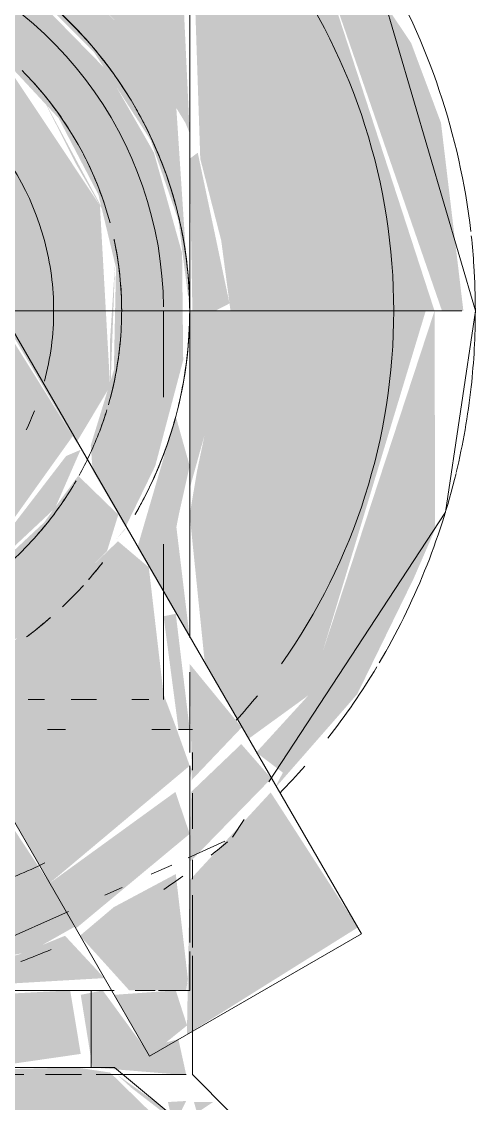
# Model space of a CAD drawing. Header units: metres. Extents: x 147 to 427, y -16 to 162.
# Drawn here: x 390.14436 to 390.16103, y 0.47084 to 0.51064 of the extents above; entities that cross this region are included whole.
import ezdxf

# ---------------------------------------------------------------- set-up
doc = ezdxf.new("R2010")
doc.units = ezdxf.units.M
for name, color, linetype, lineweight in [('P-PIPE', 7, 'Continuous', 5), ('P-PIPE-CNTR', 7, 'Continuous', 5), ('P-SANR-FIXT', 7, 'Continuous', 5)]:
    doc.layers.add(name, color=color, linetype=linetype, lineweight=lineweight)

# ---------------------------------------------------------------- blocks, each defined once
blk = doc.blocks.new('UT_Ducha higiênica - UT_Ducha higiênica-V228-HH')
at = {"layer": 'P-SANR-FIXT', "true_color": 0xf4f4f4, "transparency": 33554598}
h = blk.add_hatch(color=7, dxfattribs=at)
h.paths.add_polyline_path([(-163.0351398424225, 0.4749999999999884), (-163.0350666563863, 0.4754185680363424), (-163.0351322913663, 0.4754185680363424)])
h.paths.add_polyline_path([(-163.0357583359758, 0.5207827379223114), (-163.0350666563863, 0.5231110522543291), (-163.0355777689919, 0.5249999999999857), (-163.0438323319608, 0.5244302167617318), (-163.0392006132053, 0.522629360518699), (-163.035849950485, 0.5208593373728139)])
h = blk.add_hatch(color=7, dxfattribs=at)
h.paths.add_polyline_path([(-163.0665666563862, 0.4999999999999957), (-163.0665666563862, 0.5019999999999996), (-163.0736056308509, 0.5014188907002822), (-163.0740666563862, 0.4999999999999957), (-163.0722429030197, 0.4999999999999957)])
h.paths.add_polyline_path([(-163.0350666563863, 0.5065345061047986), (-163.035588685766, 0.5176948307352345), (-163.0370958467977, 0.5184661012230402), (-163.0401237169667, 0.512990381056767), (-163.0370646424899, 0.509927779207859), (-163.0352254804947, 0.5069179414214795)])
h.paths.add_polyline_path([(-163.0650666563863, 0.5065345061048029), (-163.0630570374431, 0.5099429394195716), (-163.0599590921827, 0.5130291338498221), (-163.0566011624911, 0.515000000000001), (-163.0527606540969, 0.5161453284728974), (-163.0481655327526, 0.5172928427253177), (-163.0449713344984, 0.5228253563910695), (-163.0580892962179, 0.5223849030854569), (-163.0650666563863, 0.5173155541899439), (-163.0650666563863, 0.5067534605253143)])
h = blk.add_hatch(color=7, dxfattribs=at)
h.paths.add_polyline_path([(-163.0279340949405, 0.5116856085778079), (-163.0287201785121, 0.5137843915369695), (-163.0306527471862, 0.5162405854187947), (-163.0304368695438, 0.5153262717839715), (-163.0280866846644, 0.511907573349564)])
h.paths.add_polyline_path([(-163.0250059962145, 0.4999999999999957), (-163.0258299477718, 0.5069179414214795), (-163.0269299055057, 0.509859890883845), (-163.0301365454427, 0.5146350040069338), (-163.0344321317622, 0.5196738904808402), (-163.0350666563863, 0.5197057896177778), (-163.0350331627375, 0.5172912196296773), (-163.0304004735098, 0.5133381176141684), (-163.0257926642186, 0.4999999999999957)])
h.paths.add_polyline_path([(-163.0749168169938, 0.5019999999999996), (-163.0748131839364, 0.5019999999999996), (-163.0747260035522, 0.5025872633877307)])
h.paths.add_polyline_path([(-163.0742385886665, 0.5019999999999996), (-163.0734168169938, 0.5019999999999996), (-163.0694805655914, 0.5141086614376588), (-163.0650666563863, 0.5176948307375908), (-163.0651666563863, 0.5201939173691751), (-163.0708888760339, 0.5146653923668437), (-163.0732932074349, 0.5098598908829397), (-163.0740893846072, 0.5080332819119435), (-163.0743482715246, 0.5019999999999996)])
h = blk.add_hatch(color=7, dxfattribs=at)
h.paths.add_polyline_path([(-163.0260666563863, 0.4999999999999957), (-163.0306527471862, 0.5141086614413362), (-163.0350666563863, 0.5173155541899439), (-163.0346779004052, 0.505595966142876), (-163.0339072760732, 0.5025872633877307), (-163.0335666563863, 0.4999999999999957), (-163.0263904097528, 0.4999999999999957)])
h.paths.add_polyline_path([(-163.0734168169938, 0.5019999999999996), (-163.0663033513911, 0.5019999999999996), (-163.0651666563863, 0.5062930847483673), (-163.0650666563863, 0.5074999999999983), (-163.0651666563863, 0.5172428999370865), (-163.0694830642512, 0.5141068460550108), (-163.0732260035522, 0.5025872633877307)])
h = blk.add_hatch(color=7, dxfattribs=at)
h.paths.add_polyline_path([(-163.0648728278811, 0.5019999999999996), (-163.0639389201999, 0.5057061630439345), (-163.0606732581041, 0.5106066017177951), (-163.0562006650197, 0.5135615986010981), (-163.051878389702, 0.5147614807840148), (-163.04926022776, 0.5153967753536437), (-163.0488027465837, 0.5163336031177591), (-163.051878389702, 0.5162614807840102), (-163.0545343627952, 0.515856096464713), (-163.0600095958059, 0.512990381056767), (-163.0630686702826, 0.509927779207859), (-163.0650666563863, 0.5065345061048029), (-163.0649033513911, 0.5019999999999996)])
h.paths.add_polyline_path([(-163.0651666563863, 0.4999999999999654), (-163.0650666563863, 0.5002147759970795), (-163.0654299613815, 0.5019999999999996), (-163.0663768787027, 0.5014415046206748), (-163.06600443252, 0.4999999999999957)])
h.paths.add_polyline_path([(-163.0350666563863, 0.4999999999999957), (-163.0355777689919, 0.507768441089331), (-163.0370762753295, 0.5099429394196192), (-163.0401742205898, 0.5130291338498307), (-163.040356719896, 0.5128181033396979), (-163.0405579181357, 0.5114916613508153), (-163.0385726748428, 0.5095018702369825), (-163.0365050577851, 0.5062849662131793), (-163.0354811764093, 0.503331157701283), (-163.0350930257906, 0.5002720900557494)])
h = blk.add_hatch(color=7, dxfattribs=at)
h.paths.add_polyline_path([(-163.0500666563862, 0.4849999999999948), (-163.0444303596912, 0.4862376477580838), (-163.0461843707097, 0.4881939430680709), (-163.0482549230706, 0.4877385192159673), (-163.0522858952018, 0.4877921683328029), (-163.0550164038546, 0.4886361002195574), (-163.0575666563863, 0.4901338411877104), (-163.0599328151986, 0.4924999999999974), (-163.0610085380336, 0.4929999999999973), (-163.0629761011125, 0.4924999999999974), (-163.0608919739336, 0.4897098323594553), (-163.0585374694231, 0.4877545499866453), (-163.0561876152437, 0.4864384013989064), (-163.051878389702, 0.4852462340740263), (-163.0501523230951, 0.4850116430285483)])
h.paths.add_polyline_path([(-163.0374263254676, 0.4920438057782814), (-163.0363332437336, 0.4942938369561003), (-163.0353051756022, 0.4981882666842901), (-163.0353458056828, 0.5021203494174632), (-163.0363799056049, 0.5058188147663115), (-163.038103599377, 0.50883883476483), (-163.0409662580764, 0.5117623522420813), (-163.0422162580764, 0.5095972887326086), (-163.0398838188902, 0.507087296304257), (-163.0384214089924, 0.5042705142441813), (-163.0377751527661, 0.5015836872348897), (-163.0378537308064, 0.4978194532921444), (-163.0387027566058, 0.495050252531702), (-163.0386354331858, 0.494129327620626), (-163.0376227241833, 0.4923825628676637)])
h.paths.add_polyline_path([(-163.0623033513911, 0.5019999999999996), (-163.0617119037802, 0.5042705142441813), (-163.0599328151986, 0.5074999999999983), (-163.0575666563863, 0.509866158812333), (-163.0543254328565, 0.511650109339058), (-163.0513991596515, 0.5123245726170935), (-163.0506578933892, 0.5129759474718593), (-163.0500666563863, 0.515000000000001), (-163.0543254328565, 0.5143329398014831), (-163.0589054911511, 0.5119630570092683), (-163.0620297133955, 0.50883883476483), (-163.0638000690389, 0.5057061630439345), (-163.0647875070897, 0.5019999999999996), (-163.0625666563863, 0.5019999999999996)])
h = blk.add_hatch(color=7, dxfattribs=at)
h.paths.add_polyline_path([(-163.0444303596912, 0.4862376477580838), (-163.0410583600638, 0.4881669754173231), (-163.038103599377, 0.4911611652351657), (-163.037690809849, 0.4924999999999974), (-163.0391652022136, 0.4939338100733461), (-163.0404165258777, 0.4922184664331769), (-163.0429954842542, 0.4898047899914139), (-163.0451591790979, 0.4874999999999942), (-163.0445166563861, 0.4863871180180461)])
h.paths.add_polyline_path([(-163.0621910120392, 0.4929999999999973), (-163.0607231927865, 0.4935300401266964), (-163.0616772257626, 0.4956457656155595), (-163.0624253479224, 0.4989266556538753), (-163.0631879478807, 0.5019999999999996), (-163.0648762606695, 0.5014461990487026), (-163.0647736534139, 0.497774421467172), (-163.0637109888841, 0.4940787784381638), (-163.0630570374431, 0.4929999999999973), (-163.0624891627832, 0.4929999999999973)])
h.paths.add_polyline_path([(-163.0422162580764, 0.5095972887326086), (-163.041372500254, 0.5120740728286105), (-163.0445264227506, 0.5138021428639631), (-163.0481655327526, 0.5147416168188307), (-163.049829091543, 0.5144114743788386), (-163.0506328230474, 0.51242546274501), (-163.0481655327526, 0.5122497123253987), (-163.0447609593986, 0.5112164606619954), (-163.0422410532499, 0.5096163147384036)])
at = {"layer": 'P-SANR-FIXT', "true_color": 0x7f7f7f, "transparency": 33554598}
h = blk.add_hatch(color=8, dxfattribs=at)
h.paths.add_polyline_path([(-163.0500666563862, 0.4874999999999985), (-163.0459725366721, 0.4889087766431101), (-163.0474446983158, 0.4925842512029256), (-163.0470095653828, 0.4931804128162534), (-163.0583704745359, 0.4929945072572295), (-163.053060849371, 0.487894192984691), (-163.0506328230474, 0.4875745372549901)])
h.paths.add_polyline_path([(-163.0540066443813, 0.4931850850210843), (-163.0578114593854, 0.498664685702958), (-163.056627881023, 0.4956457656155595), (-163.0541471238149, 0.4932733953902783)])
h.paths.add_polyline_path([(-163.0461188961836, 0.4931985468794979), (-163.0442302467636, 0.4947690293694978), (-163.0429067924252, 0.4967647619362152), (-163.0422534144739, 0.4998937575964272), (-163.0460958181444, 0.4932385192159834)])
h.paths.add_polyline_path([(-163.0521796779393, 0.4940030751975834), (-163.0463710722665, 0.4944070898541897), (-163.0433051756023, 0.5002826213526529), (-163.0466345641811, 0.5059969248024123), (-163.0538391906285, 0.5054596286239528), (-163.0568281371703, 0.4997173786476548), (-163.0533018944501, 0.4940030751975834)])
h.paths.add_polyline_path([(-163.0392290974385, 0.4951533056728226), (-163.0379925835576, 0.4972250040119129), (-163.0383661566711, 0.5038822856765331), (-163.0418326944983, 0.5090893813139499), (-163.0426541516788, 0.50883883476483), (-163.0448907730253, 0.5059241420951781), (-163.0454658448449, 0.5056703350218528), (-163.0392922939387, 0.4952623097586433)])
h.paths.add_polyline_path([(-163.0579412373788, 0.4999999999999957), (-163.0513991596515, 0.5123245726170935), (-163.0544429138337, 0.5114153049803335), (-163.0566609289151, 0.5101347333760499), (-163.0565371325138, 0.50883883476483), (-163.0583704745359, 0.5070054927427315), (-163.0579941613204, 0.5064170115166742), (-163.0622260366994, 0.5025872633877307), (-163.0621407292148, 0.5019999999999996), (-163.0578031313061, 0.5014683261297063), (-163.05791777927, 0.5004412273821695)])
h.paths.add_polyline_path([(-163.0466043302372, 0.5068195871837423), (-163.0474965652595, 0.5073994190409605), (-163.0500666563862, 0.5078543565477095), (-163.0535666563863, 0.5070359871875737), (-163.0533018944501, 0.5068195871837423), (-163.0466345641811, 0.5068195871837423)])
h = blk.add_hatch(color=8, dxfattribs=at)
h.paths.add_polyline_path([(-163.0458166563861, 0.4886387840678804), (-163.0435468512082, 0.4895262994064797), (-163.0393666988654, 0.4953906466284401), (-163.0421967775555, 0.4999248013085633), (-163.0429067924252, 0.4967647619362152), (-163.0442302467636, 0.4947690293694978), (-163.0465666563863, 0.4929695615268375), (-163.0477307136068, 0.4919540284226173), (-163.0458429818675, 0.4886843811391768)])
h.paths.add_polyline_path([(-163.0599671428975, 0.4929999999999973), (-163.0580280199474, 0.4935300401266964), (-163.0582118149665, 0.4937499999999408), (-163.0599081353265, 0.494318019484659), (-163.0606554047107, 0.4934416969863306), (-163.0602620743806, 0.4929999999999973)])
h.paths.add_polyline_path([(-163.061278699023, 0.4946836369557288), (-163.0606259672787, 0.4952499999999968), (-163.0615638271246, 0.4953719970856647), (-163.0613204104512, 0.4947843372514499)])
h.paths.add_polyline_path([(-163.0445264227506, 0.505595966142876), (-163.0427211219294, 0.5094573800050767), (-163.0510311252157, 0.5123294909852619), (-163.0535666563863, 0.5070359871875737), (-163.0513991596515, 0.5077610218951477), (-163.0476286715538, 0.5074472535264936), (-163.0447609593986, 0.5058188147663115)])
h = blk.add_hatch(color=8, dxfattribs=at)
h.paths.add_polyline_path([(-163.0438166563863, 0.4891746824526929), (-163.0400139933095, 0.4927430570895183), (-163.0390757087251, 0.4948887341152789), (-163.0396068349196, 0.4946610286031531), (-163.0438129376141, 0.489179528850926)])
h.paths.add_polyline_path([(-163.0423788802526, 0.509315618860945), (-163.0425666563863, 0.509866158812333), (-163.0458261359244, 0.5116576712252806), (-163.0489105354074, 0.5123477937856185), (-163.0481655327526, 0.5117125288071792), (-163.0424056749247, 0.5093267175775085)])
h = blk.add_hatch(color=8, dxfattribs=at)
h.paths.add_polyline_path([(-163.05330189445, 0.4879259271713289), (-163.0564981470084, 0.4903784980197549), (-163.0565371325138, 0.4911611652351657), (-163.0583759672787, 0.4929999999999973), (-163.0598778979298, 0.4924284304218431), (-163.0575666563863, 0.4901338411877104), (-163.0548408948197, 0.4885634019969756), (-163.0535666563863, 0.4880355951561732)])
h.paths.add_polyline_path([(-163.0379925835576, 0.5032352380637806), (-163.0404851733398, 0.5078709966811211), (-163.0392413388389, 0.5053981456571993), (-163.0380972390039, 0.5034165066139403)])
h.paths.add_polyline_path([(-163.0379925835576, 0.4967647619362195), (-163.0378051756022, 0.5018117333157274), (-163.0379925835576, 0.4989426508222038), (-163.0379925835576, 0.4972250040119173)])
h.paths.add_polyline_path([(-163.0621407292148, 0.5032352380638888), (-163.0589054911511, 0.5057177235426272), (-163.0579941613204, 0.5064170115166612), (-163.0583704745359, 0.5070054927427315), (-163.056319070759, 0.5090568965196176), (-163.0566609289151, 0.5101347333760499), (-163.0593573199576, 0.5082499999999895), (-163.0617119037802, 0.5042705142441813), (-163.0620310612301, 0.5035000000000079)])
at = {"layer": 'P-SANR-FIXT', "true_color": 0xf4f4f4, "transparency": 33554598}
h = blk.add_hatch(color=7, dxfattribs=at)
h.paths.add_polyline_path([(-163.0341288802525, 0.4999999999999957), (-163.0336024777217, 0.5002720900557494), (-163.0347702073274, 0.5058188147663115), (-163.0350666563863, 0.505595966142876), (-163.0349666563863, 0.4999999999999957)])
h.paths.add_polyline_path([(-163.0648728278811, 0.5019999999999996), (-163.0647875070897, 0.5021203494175975), (-163.0648159136888, 0.5025872633877307)])
h.paths.add_polyline_path([(-163.0651666563863, 0.5019999999999996), (-163.0650666563863, 0.5019999999999996), (-163.0654212106048, 0.5056785365017608), (-163.0662260366994, 0.5025872633877307), (-163.0663033513911, 0.5019999999999996), (-163.0654299613815, 0.5019999999999996)])
h = blk.add_hatch(color=7, dxfattribs=at)
h.paths.add_polyline_path([(-163.0350545046659, 0.4797304186957052), (-163.0320651358413, 0.4827965915734702), (-163.0331702914862, 0.4840622355585717), (-163.0350080556195, 0.4823051692629984), (-163.0350488205024, 0.4800455016583232)])
h.paths.add_polyline_path([(-163.0717922185126, 0.4929999999999973), (-163.0743482715246, 0.4999999999999957), (-163.0751091574784, 0.4995520433462421), (-163.0742794127956, 0.4929999999999973), (-163.0721992178328, 0.4929999999999973)])
h = blk.add_hatch(color=7, dxfattribs=at)
h.paths.add_polyline_path([(-163.0721992178328, 0.4883143914236217), (-163.0718856270346, 0.4870096189432288), (-163.0694752387244, 0.4837539298559339), (-163.0699164843335, 0.4849938111970887), (-163.0720466281079, 0.4880924266504187)])
h.paths.add_polyline_path([(-163.0650801877237, 0.4798068932403041), (-163.0657011810076, 0.4831454549325409), (-163.0694830642512, 0.4858931539449849), (-163.0722429030197, 0.4929999999999973), (-163.0742794127956, 0.4929999999999973), (-163.0732034072671, 0.4901401091164366), (-163.0698392540782, 0.4851540632779244), (-163.0651666563863, 0.4798791902170962)])
h.paths.add_polyline_path([(-163.0318867274034, 0.4824888649014267), (-163.0289120619111, 0.4858931539449849), (-163.0268401053378, 0.4901401091167398), (-163.0260439281654, 0.4919667180878876), (-163.0260666563863, 0.4999999999999957), (-163.0307030357179, 0.4858548018016878), (-163.032620164843, 0.4837539298559339), (-163.0316429454703, 0.4830131774866157), (-163.0318999703135, 0.4825117068517759)])
h = blk.add_hatch(color=7, dxfattribs=at)
h.paths.add_polyline_path([(-163.0350003442381, 0.4827326244058614), (-163.0331534296017, 0.4846737282206806), (-163.0350666563863, 0.4870096189432288), (-163.0349929735596, 0.4831411937940477)])
h.paths.add_polyline_path([(-163.0646521363633, 0.4846000000000035), (-163.0641065509525, 0.4858931539449849), (-163.0646667357205, 0.4924999999999974), (-163.0650666563863, 0.4924999999999974), (-163.0646562167202, 0.4846000000000035)])
h.paths.add_polyline_path([(-163.0350666563863, 0.4879737454057292), (-163.0355777689919, 0.4922315589106475), (-163.0360266563863, 0.4896295953672998), (-163.0352340280918, 0.4882624354392446)])
h.paths.add_polyline_path([(-163.0717922185126, 0.4929999999999973), (-163.0650933923108, 0.4935300401266964), (-163.0662736534138, 0.497774421467172), (-163.0665666563862, 0.4999999999999957), (-163.0739069375373, 0.4995084359281524), (-163.0718082808336, 0.4930494347406399)])
h = blk.add_hatch(color=7, dxfattribs=at)
h.paths.add_polyline_path([(-163.0651329685345, 0.4827326244058484), (-163.0651666563863, 0.4929999999999973), (-163.0716297586645, 0.4924999999999974), (-163.0694805655882, 0.485891338560011), (-163.0651666563863, 0.4827571000628486)])
h.paths.add_polyline_path([(-163.0329089794304, 0.4842520898802168), (-163.0306502485213, 0.4858931539449849), (-163.0263904097528, 0.4999999999999957), (-163.0335666563863, 0.4999999999999957), (-163.034791687454, 0.494129327620626), (-163.0350666563863, 0.4924999999999974), (-163.0345076918511, 0.4870096189432288), (-163.0331534296017, 0.4846737282206806)])
h = blk.add_hatch(color=7, dxfattribs=at)
h.paths.add_polyline_path([(-163.0563166563862, 0.4771746436089262), (-163.0420440165546, 0.4776150969145432), (-163.0402180605407, 0.4789417316129335), (-163.0448907730253, 0.4860362436819752), (-163.0479905243656, 0.4852733279658398), (-163.051878389702, 0.4852385192159765), (-163.0549691392004, 0.4859214881871873), (-163.0589054911511, 0.4880077625104176), (-163.0614226572674, 0.4903354624166567), (-163.0642450889032, 0.4929999999999973), (-163.0646521363633, 0.4924647540338374), (-163.0641044670092, 0.4897109239038588), (-163.0646562167202, 0.4846000000000035), (-163.0650666563863, 0.4846000000000035), (-163.0645415839259, 0.482302958337316), (-163.0568455029037, 0.4771746436089262), (-163.0563878264002, 0.4771746436089262)])
h.paths.add_polyline_path([(-163.0350666563863, 0.4826844458100649), (-163.0349929735596, 0.4831411937940477), (-163.0350666563863, 0.483264515017282)])
h.paths.add_polyline_path([(-163.0425605129249, 0.4870143329869355), (-163.041044392745, 0.4881448272080701), (-163.0425564948758, 0.4870174161445135)])
h.paths.add_polyline_path([(-163.0374137293852, 0.4920220795047184), (-163.0377724091121, 0.4915927807916347), (-163.0374614017497, 0.491933260690961)])
h.paths.add_polyline_path([(-163.0360266686833, 0.4896296165777171), (-163.035466577052, 0.4924999999999974), (-163.0350666563863, 0.4942938369561003), (-163.0355777689919, 0.4961177143234626), (-163.0369896727892, 0.4912906481525331), (-163.0360464143781, 0.4896636748151783)])
h.paths.add_polyline_path([(-163.0650666563863, 0.4934654938951799), (-163.0651666563863, 0.4999999999999654), (-163.0665337432619, 0.4997500000000001), (-163.0651666563863, 0.4937069152516154), (-163.0650933923108, 0.4935300401266964)])
for points in [[(-163.0350666563863, 0.4934654938951842), (-163.0338537308065, 0.4978194532921444), (-163.0335666563863, 0.4999999999999957), (-163.0350666563863, 0.4999999999999957), (-163.0350666563863, 0.494129327620626)], [(-163.0353458056828, 0.4846000000000035), (-163.0350666563863, 0.4846000000000035), (-163.0355777689919, 0.4888553347687252), (-163.0360266563863, 0.4887656949150743), (-163.0354770960524, 0.4846000000000035), (-163.035407268837, 0.4846000000000035)], [(-163.0392554531287, 0.4772744466677168), (-163.0350666563863, 0.4807583087691575), (-163.0355917288466, 0.4823029583373289), (-163.0402180605407, 0.4789417316129335), (-163.039294715353, 0.4773424508350284)], [(-163.035169017242, 0.4733827895496499), (-163.0288872695096, 0.4773152688201159), (-163.0320901555005, 0.4822836197703098), (-163.0350666563863, 0.4790568279221618), (-163.0351630921935, 0.4737112251848121)], [(-163.03519576708, 0.4749999999999884), (-163.0351322913663, 0.4754185680363424), (-163.0355777689919, 0.479279729871558), (-163.0378570242488, 0.4780619446702934), (-163.0391025197549, 0.4770095582940566), (-163.0372884720666, 0.4749999999999884), (-163.0352654339241, 0.4749999999999884)], [(-163.0460058172501, 0.4749999999999884), (-163.038203264404, 0.4754520023373894), (-163.0396492063961, 0.4770095582940566), (-163.0413070428766, 0.4763346362510062), (-163.0460632824929, 0.4749999999999884)], [(-163.0425166563863, 0.4721647073991209), (-163.039071607293, 0.472662892075632), (-163.0394600546684, 0.4749999999999884), (-163.0500666563862, 0.4744327145500081), (-163.0500666563862, 0.4721647073991209), (-163.0426284578259, 0.4721647073991209)], [(-163.0365487071934, 0.4725862251847842), (-163.0351630921935, 0.4737112251848121), (-163.0355777689919, 0.4749999999999884), (-163.0378477452992, 0.4748362251848356), (-163.0365929708435, 0.472662892075632)]]:
    blk.add_hatch(color=7, dxfattribs=at).paths.add_polyline_path(points)
h = blk.add_hatch(color=7, dxfattribs=at)
h.paths.add_polyline_path([(-163.0402180605407, 0.4789417316129335), (-163.0350666563863, 0.483264515017282), (-163.0355777689919, 0.4847037735849006), (-163.0360266686833, 0.4858931539449849), (-163.0365694083953, 0.4905657577561881), (-163.0377020586846, 0.4915245114150464), (-163.0418166563863, 0.4875677638551758), (-163.0440108944254, 0.4855111126056631), (-163.0409941444634, 0.4802859483980057)])
h.paths.add_polyline_path([(-163.0648394966981, 0.4929999999999973), (-163.0635513168292, 0.493571689607952), (-163.0646809411135, 0.4967647619362239), (-163.0650666563863, 0.4960918324188629), (-163.0648738425017, 0.4929999999999973)])
h = blk.add_hatch(color=7, dxfattribs=at)
h.paths.add_polyline_path([(-163.0484557064695, 0.4749740595237684), (-163.0409135155129, 0.4764272154425627), (-163.039294715353, 0.4773424508350284), (-163.0402180605407, 0.4789417316129335), (-163.0433359572086, 0.4771746436089262), (-163.0580892962179, 0.4776150969145345), (-163.0650666563863, 0.4823051692637911), (-163.0645555437806, 0.4793682352357547), (-163.0621407292148, 0.4779587332789143), (-163.052023072048, 0.4749787176453708), (-163.0500418540658, 0.4749761306511052)])
h.paths.add_polyline_path([(-163.0350666563863, 0.4797199523896367), (-163.0350420373114, 0.4804215056030272), (-163.0350666563863, 0.4800248858368424)])
h = blk.add_hatch(color=7, dxfattribs=at)
h.paths.add_polyline_path([(-163.035739630168, 0.466499999999999), (-163.0350666563863, 0.4670932423169916), (-163.035407268837, 0.4694471300802602), (-163.0379925835576, 0.4719787506715325), (-163.0392413388389, 0.4721647073991209), (-163.0500666563862, 0.4719000000000021), (-163.0500666563862, 0.4679732818833285), (-163.0472447741305, 0.4674740521512252), (-163.0448907730253, 0.469369609093709), (-163.0421920753936, 0.4697796174292407), (-163.040148490055, 0.4693313595156318), (-163.0390106131682, 0.4688052638407335), (-163.0364159162432, 0.466499999999999), (-163.0357772372238, 0.466499999999999)])
h.paths.add_polyline_path([(-163.0490976249903, 0.466499999999999), (-163.0476829534913, 0.4666495393658949), (-163.0500666563862, 0.4679732818833285), (-163.0500666563862, 0.466499999999999)])
at = {"layer": 'P-SANR-FIXT'}
for p, q in [((-163.0350666563863, 0.4999999999999957), (-163.0350666563863, 0.5219807621140415)), ((-163.0287544785594, 0.4770862251849087), (-163.0422010772033, 0.5003764172242402)), ((-163.0350666563863, 0.4879737454057336), (-163.0350666563863, 0.4999999999999957)), ((-163.0479905243656, 0.4924040338572285), (-163.0365487071934, 0.4725862251847842)), ((-163.0365487071934, 0.4725862251848047), (-163.0287544785594, 0.4770862251849337)), ((-163.0500666563863, 0.47499999999999), (-163.0378472493996, 0.47499999999999)), ((-163.0386837439575, 0.4721647073991209), (-163.0386837439575, 0.4749999999999884)), ((-163.0382515928131, 0.4721647073991261), (-163.0500666563863, 0.4721647073991261)), ((-163.0378348024989, 0.4721647073991209), (-163.0350703666219, 0.4698729639307858))]:
    blk.add_line(p, q, dxfattribs=at)
at = {"layer": 'P-SANR-FIXT', "color": 253, "true_color": 0x9e9e9e}
for p, q in [((-163.0350666563863, 0.4837539298559339), (-163.0350666563863, 0.4867053765620475)), ((-163.0350666563863, 0.4767590584327659), (-163.0350666563863, 0.4832645150172863)), ((-163.0334933091919, 0.4806312406241862), (-163.0330630598847, 0.4812887212526311)), ((-163.0351282376458, 0.4798796627598713), (-163.0337701858434, 0.4804893542800053)), ((-163.0422284954594, 0.4766920325295465), (-163.0395189013686, 0.4779084931514825)), ((-163.0365487071934, 0.4725862251848047), (-163.0287544785594, 0.4770862251849337)), ((-163.0350666563863, 0.4749999999999884), (-163.0350666563863, 0.4764264542566468)), ((-163.0420177218183, 0.47499999999999), (-163.0393786631279, 0.47499999999999)), ((-163.039071607293, 0.47499999999999), (-163.0386837439575, 0.47499999999999)), ((-163.039071607293, 0.47499999999999), (-163.0386837439575, 0.47499999999999)), ((-163.039017350286, 0.47499999999999), (-163.0378472493996, 0.47499999999999)), ((-163.0370762753295, 0.47499999999999), (-163.0363365142292, 0.47499999999999)), ((-163.0362144092115, 0.47499999999999), (-163.0350666563862, 0.47499999999999)), ((-163.0439170155596, 0.4721647073991261), (-163.0393908916598, 0.4721647073991261)), ((-163.039071607293, 0.4721647073991261), (-163.0386837439575, 0.4721647073991261)), ((-163.0378348024989, 0.4721647073991261), (-163.0389867861663, 0.4721647073991261))]:
    blk.add_line(p, q, dxfattribs=at)
at = {"layer": 'P-SANR-FIXT', "color": 254, "true_color": 0xd5d5d5}
for p, q in [((-163.0364783054001, 0.4792735556438139), (-163.0357251564604, 0.4796116786234619)), ((-163.0381834954327, 0.4785080179071227), (-163.0375532381777, 0.4787909691931122)), ((-163.0420177218183, 0.47499999999999), (-163.0393786631279, 0.47499999999999)), ((-163.0419739618801, 0.47499999999999), (-163.0394600546684, 0.47499999999999)), ((-163.0370762753295, 0.47499999999999), (-163.0363365142292, 0.47499999999999)), ((-163.0362144092115, 0.47499999999999), (-163.0350666563862, 0.47499999999999)), ((-163.0394735601844, 0.4721647073991261), (-163.0439507294426, 0.4721647073991261)), ((-163.0439170155596, 0.4721647073991261), (-163.0393908916598, 0.4721647073991261))]:
    blk.add_line(p, q, dxfattribs=at)
at = {"layer": 'P-SANR-FIXT', "flags": 128}
for points in [[(-163.0245666563863, 0.4999999999999957), (-163.0285894307798, 0.5137469553082676), (-163.0351366745682, 0.5194518004710564)], [(-163.0321612131352, 0.4826668681961007), (-163.0256665258441, 0.4925916513630595), (-163.0245666563863, 0.4999999999999957)]]:
    blk.add_lwpolyline(points, dxfattribs=at)
at = {"layer": 'P-SANR-FIXT', "color": 253, "true_color": 0x9e9e9e}
for centre, radius, start, end in [((-163.0500666563863, 0.5), 0.0224999999999885, 8.481479150578236e-13, 35.25320796019627), ((-163.0500666563863, 0.5), 0.0224999999999885, 8.481479150578236e-13, 35.25320796019627), ((-163.0500666563863, 0.5), 0.02549999999998562, 6.574650601795461, 30.51215374487111), ((-163.0500666563863, 0.5), 0.01499999999996795, 31.69476383253737, 42.03438205554143), ((-163.0500666563863, 0.5), 0.01250000000001931, 32.62500000004508, 45.00000000000228), ((-163.0500666563863, 0.5000000000000007), 0.01000000000001174, 15.00000000007416, 44.99999999992197), ((-163.0500666563863, 0.5), 0.01500000000000279, 17.50828776298977, 27.26107276224739), ((-163.0500666563863, 0.5), 0.012500000000011, 14.99999999999845, 27.3750000000536), ((-163.0500666563863, 0.5), 0.01500000000002126, 8.481479150589122e-13, 13.42124724479074), ((-163.0500666563863, 0.5), 0.02550000000000033, 3.710581136469371, 6.214186425029055), ((-163.0500666563863, 0.5000000000000007), 0.01000000000000012, 359.9999999999984, 14.99462715374744), ((-163.0500666563863, 0.5), 0.01249999999998863, 359.9999999999986, 11.99570172296819), ((-163.0500666563863, 0.5000000000000007), 0.01000000000001174, 344.9999999999936, 359.9999999999955), ((-163.0500666563863, 0.5), 0.01499999999998636, 346.5787527551934, 0), ((-163.0500666563863, 0.5), 0.02249999999998542, 324.7467920398223, 1.399444059843948e-13), ((-163.0500666563863, 0.5), 0.02249999999998542, 324.7467920398223, 1.399444059843948e-13), ((-163.0500666563863, 0.5), 0.02549999999999386, 353.7134249273964, 359.9999999999993), ((-163.0500666563863, 0.5), 0.012500000000011, 345.0000000000194, 357.375000000025), ((-163.0500666563863, 0.5), 0.01250000000000738, 334.1338108579264, 342.3750000000041), ((-163.0500666563863, 0.5), 0.01499999999998898, 332.7389272378441, 342.4917122369133), ((-163.0500666563863, 0.5), 0.02549999999999089, 329.4878462570073, 346.4373503192862), ((-163.0500666563863, 0.5), 0.01499999999999301, 318.8013847789838, 321.8504674212649), ((-163.0500666563863, 0.5), 0.01499999999996542, 307.2826988755001, 311.1856031174558), ((-163.0500666563863, 0.5), 0.02549999999995971, 321.952092011448, 329.0879009985788), ((-163.0500666563863, 0.5), 0.02249999999999984, 317.9743137249457, 321.0038558465843), ((-163.0500666563863, 0.5), 0.02249999999999984, 317.9743137249457, 321.0038558465843), ((-163.0500666563863, 0.5), 0.0255000000000024, 315.8872764102715, 318.9452507126187)]:
    blk.add_arc(centre, radius, start, end, dxfattribs=at)
at = {"layer": 'P-SANR-FIXT'}
for radius, start, end in [(0.01499999999998636, 359.9999999999994, 52.45709492383364), (0.0254999999999969, 7.483658074036971e-13, 3.710581136468876), (0.01499999999999684, 330.0000000000053, 359.9999999999992)]:
    blk.add_arc((-163.0500666563863, 0.5), radius, start, end, dxfattribs=at)
at = {"layer": 'P-SANR-FIXT', "color": 254, "true_color": 0xd5d5d5}
for centre, radius, start, end in [((-163.0500666563863, 0.5), 0.01499999999995752, 42.03438205552161, 45.00000000000038), ((-163.0500666563863, 0.5), 0.01499999999999684, 27.2610727622381, 29.99999999999481), ((-163.0500666563863, 0.5), 0.01500000000000754, 14.99999999999417, 17.50828776299498), ((-163.0500666563863, 0.5), 0.02549999999998556, 346.5186400922091, 353.713424927399), ((-163.0500666563863, 0.5000000000000007), 0.01000000000000155, 334.0484734996397, 338.437500000006), ((-163.0500666563863, 0.5), 0.01500000000001761, 342.4917122368819, 344.9999999999968), ((-163.0500666563863, 0.5), 0.01500000000000279, 329.9999999999956, 332.7389272378225), ((-163.0500666563863, 0.5), 0.01249999999999019, 322.0777517247231, 326.3224632540902), ((-163.0500666563863, 0.5), 0.01249999999999287, 315.9185713259698, 321.1261221404918), ((-163.0500666563863, 0.5), 0.0149999999999824, 318.801384779004, 321.8504674212848), ((-163.0500666563863, 0.5), 0.02549999999999279, 308.2587396799021, 310.0036325067086), ((-163.0500666563863, 0.5), 0.02249999999998455, 289.7651509531947, 295.48024955583), ((-163.0500666563863, 0.5), 0.02249999999998455, 289.7651509531947, 295.48024955583), ((-163.0500666563863, 0.5), 0.02549999999998248, 290.1818010233317, 292.8644198445297)]:
    blk.add_arc(centre, radius, start, end, dxfattribs=at)
at = {"layer": 'P-SANR-FIXT', "color": 252, "true_color": 0x898989}
for radius, start, end in [(0.01250000000001819, 32.62500000004336, 45.00000000000026), (0.01249999999999398, 14.99999999997946, 27.37500000002223), (0.01250000000001204, 5.088887490351181e-13, 11.99570172299092), (0.01249999999998461, 345.0000000000498, 357.375000000031), (0.01249999999999957, 334.1338108579411, 342.3750000000147)]:
    blk.add_arc((-163.0500666563863, 0.5), radius, start, end, dxfattribs=at)
at = {"layer": 'P-SANR-FIXT', "color": 9, "true_color": 0xbbbbbb}
for radius, start, end in [(0.01000000000003867, 15.00000000011585, 45.00000000000056), (0.01000000000001633, 6.361109362925129e-13, 14.99462715374468), (0.01000000000001933, 344.9999999999861, 0)]:
    blk.add_arc((-163.0500666563863, 0.5000000000000007), radius, start, end, dxfattribs=at)
at = {"layer": 'P-SANR-FIXT', "color": 254, "true_color": 0xcecece}
blk.add_arc((-163.0500666563863, 0.5000000000000007), 0.009999999999992038, 334.0484734996637, 338.4375000000269, dxfattribs=at)
at = {"layer": 'P-SANR-FIXT', "color": 253, "true_color": 0x9d9d9d}
for radius, start, end in [(0.01250000000001383, 322.0777517246709, 326.3224632540406), (0.01249999999999275, 315.91857132597, 321.1261221404924)]:
    blk.add_arc((-163.0500666563863, 0.5), radius, start, end, dxfattribs=at)
at = {"layer": 'P-SANR-FIXT', "color": 254, "true_color": 0xe9e9e9}
for radius, start, end in [(0.0150000000000072, 307.2826988754233, 311.1856031173768), (0.02549999999997725, 303.4176731119794, 305.3497922605195)]:
    blk.add_arc((-163.0500666563863, 0.5), radius, start, end, dxfattribs=at)
at = {"layer": 'P-SANR-FIXT'}
for points, knots in [([(-163.0409027750522, 0.5118754349913137), (-163.0407244295299, 0.511736208754265), (-163.040325976374, 0.5114108114371108), (-163.0397381334477, 0.5108881588117454), (-163.0391475536766, 0.5103022571202557), (-163.0384212775346, 0.5094810922105009), (-163.0379389921497, 0.5088406973741364), (-163.0376441499893, 0.5084072192083618)], [0.3652012868134139, 0.3652012868134139, 0.3652012868134139, 0.3652012868134139, 0.3928571428571428, 0.4285714285714285, 0.4642857142857143, 0.5, 0.5714285714285714, 0.5714285714285714, 0.5714285714285714, 0.5714285714285714]), ([(-163.0367269538957, 0.5068598899816774), (-163.0365316788079, 0.5064791372353952), (-163.0361717940659, 0.5056991499168775), (-163.0358843417521, 0.504903533876158), (-163.0357567713098, 0.5044974835178547)], [0.6543483204602273, 0.6543483204602273, 0.6543483204602273, 0.6543483204602273, 0.7142857142857143, 0.7759082570576394, 0.7759082570576394, 0.7759082570576394, 0.7759082570576394]), ([(-163.0354759155783, 0.5034796484434173), (-163.0354283556219, 0.5032802331383873), (-163.0351785249827, 0.5021287754231333), (-163.0350666563862, 0.5009692221810378), (-163.0350666563862, 0.4999999999999999)], [0.8271486875716708, 0.8271486875716708, 0.8271486875716708, 0.8271486875716708, 0.8571428571428571, 1, 1, 1, 1]), ([(-163.0350666563862, 0.4999999999999999), (-163.0350666563862, 0.4990307778189622), (-163.0351785219054, 0.4978712160827821), (-163.0354283569141, 0.4967197704284348), (-163.0354759176412, 0.496520357250439)], [0, 0, 0, 0, 0.1428571428571428, 0.172851312428329, 0.172851312428329, 0.172851312428329, 0.172851312428329]), ([(-163.035756776374, 0.4955025304606269), (-163.0358843472162, 0.4950964812057448), (-163.0361717974079, 0.4943008593079663), (-163.0365316671372, 0.493520830551163), (-163.0367269485945, 0.4931400953859402)], [0.2240917429421463, 0.2240917429421463, 0.2240917429421463, 0.2240917429421463, 0.2857142857142857, 0.3456516795388765, 0.3456516795388765, 0.3456516795388765, 0.3456516795388765])]:
    blk.add_open_spline(points, degree=3, knots=knots, dxfattribs=at)
at = {"layer": 'P-SANR-FIXT', "color": 253, "true_color": 0x9e9e9e}
for points, knots in [([(-163.0376441499893, 0.5084072192083618), (-163.0377916464162, 0.5086237503195584), (-163.0381002400425, 0.5090528205950552), (-163.0386027163206, 0.5096867429519455), (-163.0391475885769, 0.5103021607887681), (-163.0397381240962, 0.5108881846236897), (-163.040325977988, 0.5114108069823773), (-163.0407244302679, 0.5117362067172867), (-163.0409027753807, 0.5118754340847428)], [0.4285714285714285, 0.4285714285714285, 0.4285714285714285, 0.4285714285714285, 0.4642857142857143, 0.5, 0.5357142857142857, 0.5714285714285714, 0.6071428571428571, 0.634798713186586, 0.634798713186586, 0.634798713186586, 0.634798713186586]), ([(-163.0370584885796, 0.5074720207796016), (-163.0369838293887, 0.5073415308338486), (-163.0368715137546, 0.5071377675595824), (-163.0367643919719, 0.5069328877740594), (-163.0367269538957, 0.5068598899816774)], [0.6220341308573264, 0.6220341308573264, 0.6220341308573264, 0.6220341308573264, 0.6428571428571428, 0.6543483204602273, 0.6543483204602273, 0.6543483204602273, 0.6543483204602273]), ([(-163.035756776374, 0.5044974695393772), (-163.0358843472162, 0.5049035187942579), (-163.0361717974079, 0.5056991406920408), (-163.0365316671372, 0.5064791694488484), (-163.0367269485945, 0.5068599046140769)], [0.2240917429423604, 0.2240917429423604, 0.2240917429423604, 0.2240917429423604, 0.2857142857142857, 0.3456516795397726, 0.3456516795397726, 0.3456516795397726, 0.3456516795397726]), ([(-163.0350666563862, 0.4999999999999999), (-163.0350666563862, 0.5009692221810377), (-163.0351785219054, 0.5021287839172178), (-163.0354283569141, 0.503280229571565), (-163.0354759176412, 0.503479642749561)], [0, 0, 0, 0, 0.1428571428571428, 0.172851312428329, 0.172851312428329, 0.172851312428329, 0.172851312428329]), ([(-163.0354759155783, 0.4965203515565826), (-163.0354283556219, 0.4967197668616127), (-163.0351785249827, 0.4978712245768667), (-163.0350666563862, 0.4990307778189622), (-163.0350666563862, 0.4999999999999999)], [0.8271486875716708, 0.8271486875716708, 0.8271486875716708, 0.8271486875716708, 0.8571428571428571, 1, 1, 1, 1]), ([(-163.0367269538957, 0.4931401100183396), (-163.0365316788079, 0.4935208627646163), (-163.0361717940659, 0.4943008500831297), (-163.0358843417521, 0.4950964661238447), (-163.0357567713098, 0.4955025164821495)], [0.6543483204611233, 0.6543483204611233, 0.6543483204611233, 0.6543483204611233, 0.7142857142857143, 0.7759082570578536, 0.7759082570578536, 0.7759082570578536, 0.7759082570578536]), ([(-163.0367269485945, 0.4931400953859402), (-163.0367643878918, 0.4930671009641863), (-163.0368739563013, 0.4928575650061874), (-163.0369889632036, 0.4926492113161278), (-163.037066430676, 0.4925141657618561)], [0.3456516795388765, 0.3456516795388765, 0.3456516795388765, 0.3456516795388765, 0.3571428571428571, 0.3787024160473053, 0.3787024160473053, 0.3787024160473053, 0.3787024160473053]), ([(-163.0382700012212, 0.4907363971075755), (-163.038380214612, 0.4905952984603679), (-163.0385435265215, 0.4903931115294748), (-163.0387133710505, 0.4901937758829241), (-163.0387661014948, 0.4901329422989879)], [0.4761942580417017, 0.4761942580417017, 0.4761942580417017, 0.4761942580417017, 0.5, 0.5105341516719152, 0.5105341516719152, 0.5105341516719152, 0.5105341516719152]), ([(-163.0389750868428, 0.4898972596822836), (-163.0390343502314, 0.4898319533423011), (-163.0392811703337, 0.4895652780174686), (-163.0395412789231, 0.4893071566546174), (-163.0397456454122, 0.4891152982368441)], [0.5242361900654824, 0.5242361900654824, 0.5242361900654824, 0.5242361900654824, 0.5357142857142857, 0.5714285714285714, 0.5714285714285714, 0.5714285714285714, 0.5714285714285714]), ([(-163.0401804016344, 0.4887219448320625), (-163.0402465580914, 0.4886641825847171), (-163.0405302325829, 0.4884202753057649), (-163.0408261318233, 0.488181177785614), (-163.0410598138295, 0.4880035966877018)], [0.5961324257290038, 0.5961324257290038, 0.5961324257290038, 0.5961324257290038, 0.6071428571428571, 0.6428571428571428, 0.6428571428571428, 0.6428571428571428, 0.6428571428571428])]:
    blk.add_open_spline(points, degree=3, knots=knots, dxfattribs=at)
at = {"layer": 'P-SANR-FIXT', "color": 254, "true_color": 0xd5d5d5}
for points, knots in [([(-163.0367269485945, 0.5068599046140769), (-163.0367643878918, 0.506932899035825), (-163.0368715145321, 0.5071377654137247), (-163.0369838399687, 0.5073415016310143), (-163.0370584995902, 0.5074719903881666)], [0.3456516795397726, 0.3456516795397726, 0.3456516795397726, 0.3456516795397726, 0.3571428571428571, 0.3779658691426735, 0.3779658691426735, 0.3779658691426735, 0.3779658691426735]), ([(-163.0370664196421, 0.492514135306244), (-163.0369889521742, 0.4926491808727669), (-163.0368739554132, 0.4928575625547259), (-163.0367643919719, 0.493067112225952), (-163.0367269538957, 0.4931401100183396)], [0.6212975839526945, 0.6212975839526945, 0.6212975839526945, 0.6212975839526945, 0.6428571428571428, 0.6543483204611233, 0.6543483204611233, 0.6543483204611233, 0.6543483204611233]), ([(-163.0387661382796, 0.4901330438323685), (-163.0387134040801, 0.4901938670509842), (-163.0385435241849, 0.490393105079898), (-163.0383800564915, 0.4905948620170691), (-163.0382697766431, 0.490735777228107)], [0.4894658483280848, 0.4894658483280848, 0.4894658483280848, 0.4894658483280848, 0.5, 0.5238057419582982, 0.5238057419582982, 0.5238057419582982, 0.5238057419582982]), ([(-163.0397456454122, 0.4891152982368442), (-163.039541273524, 0.4893071417520845), (-163.0392811454434, 0.4895652093153677), (-163.0390343667879, 0.4898319990414547), (-163.0389751116025, 0.4898973280238738)], [0.4285714285714285, 0.4285714285714285, 0.4285714285714285, 0.4285714285714285, 0.4642857142857143, 0.4757638099345175, 0.4757638099345175, 0.4757638099345175, 0.4757638099345175]), ([(-163.0410598138295, 0.4880035966877019), (-163.0408261314356, 0.4881811767156604), (-163.0405302308098, 0.4884202704114537), (-163.0402465592215, 0.4886641857041646), (-163.0401804033395, 0.4887219495382814)], [0.3571428571428571, 0.3571428571428571, 0.3571428571428571, 0.3571428571428571, 0.3928571428571428, 0.4038675742709961, 0.4038675742709961, 0.4038675742709961, 0.4038675742709961])]:
    blk.add_open_spline(points, degree=3, knots=knots, dxfattribs=at)
for points in [[(-163.0355755869116, 0.5038738685510026), (-163.035631298627, 0.5040823311122481), (-163.0356916745745, 0.5042902549693287), (-163.035756776374, 0.5044974695393772)], [(-163.0357567713098, 0.4955025164821495), (-163.0356931354987, 0.4957050660961069), (-163.0356340154943, 0.495908294430359), (-163.0355793535177, 0.4961120415373111)]]:
    blk.add_open_spline(points, degree=3, dxfattribs=at)
at = {"layer": 'P-SANR-FIXT', "color": 253, "true_color": 0x9e9e9e}
for points in [[(-163.0357567713098, 0.5044974835178547), (-163.0356916697142, 0.5042902683847088), (-163.0356312943549, 0.5040823429039355), (-163.0355755833678, 0.5038738783323493)], [(-163.0355793571104, 0.4961120514538526), (-163.0356340197927, 0.4959083062946247), (-163.0356931403636, 0.4957050795241653), (-163.035756776374, 0.4955025304606269)]]:
    blk.add_open_spline(points, degree=3, dxfattribs=at)
blk = doc.blocks.new('Joelho 45_90 - Agua Fria_Soldavel - MEP - Tigre - Standard-3523191-HH')
at = {"layer": 'P-PIPE', "true_color": 0x69503c}
blk.add_hatch(color=27, dxfattribs=at).paths.add_polyline_path([(-163.03519576708, 0.4719000000000028), (-163.0354811764093, 0.4732025643703626), (-163.0367227452991, 0.4728876680262589), (-163.0382632279355, 0.4749999999999891), (-163.039071607293, 0.4748362251848406), (-163.0386393635067, 0.4721647073991215), (-163.035407268837, 0.4719000000000028)])
h = blk.add_hatch(color=27, dxfattribs=at)
h.paths.add_polyline_path([(-163.0357772372238, 0.4705007964449477), (-163.0377372840788, 0.4719000000000028), (-163.0372071026723, 0.4714148115384275), (-163.0360265928764, 0.4704999999999988)])
h.paths.add_polyline_path([(-163.035407268837, 0.4704999999999988), (-163.03519576708, 0.470931130817997), (-163.0358653209387, 0.470893478505074), (-163.0357772372238, 0.4705007964449477)])
h.paths.add_polyline_path([(-163.03479677829, 0.4704999999999988), (-163.0342045174286, 0.470893478505074), (-163.0349089165133, 0.470893478505074)])
at = {"layer": 'P-PIPE', "color": 254, "true_color": 0xd5d5d5}
for p, q in [((-163.0379585010357, 0.5071073324115516), (-163.0376839687776, 0.5066174502330024)), ((-163.0360266563863, 0.4999885615252558), (-163.0360266563863, 0.499954264400133)), ((-163.0360266563863, 0.4998173501522754), (-163.0360266563863, 0.4997149520631324)), ((-163.0349666563863, 0.4830971473566318), (-163.0349666563863, 0.4837539298559345)), ((-163.0349666563863, 0.4809452114435397), (-163.0349666563863, 0.4822557409435982))]:
    blk.add_line(p, q, dxfattribs=at)
at = {"layer": 'P-PIPE', "color": 253, "true_color": 0x9e9e9e}
for p, q in [((-163.0376839687776, 0.5066174502330024), (-163.0374292461781, 0.5061169815457283)), ((-163.0360447659648, 0.5007128737684711), (-163.0360274746342, 0.5001515774835017)), ((-163.0360266563863, 0.499954264400133), (-163.0360266563863, 0.4998971634927127)), ((-163.0360266563863, 0.4998971634927127), (-163.0360266563863, 0.4998173501522754)), ((-163.0360266563863, 0.4997149520631324), (-163.0360266563863, 0.4995901330403875)), ((-163.0349666563863, 0.4790867553897349), (-163.0349666563863, 0.4798060826304532)), ((-163.0349666563863, 0.476580933616582), (-163.0349666563863, 0.4785072598089815)), ((-163.0349666563863, 0.4734996226441978), (-163.0349666563863, 0.4762719784996068)), ((-163.0462570554471, 0.4719000000000009), (-163.0411640833652, 0.4719000000000009)), ((-163.04036056348, 0.4719000000000009), (-163.0390391238292, 0.4719000000000009)), ((-163.0384993852952, 0.4719000000000009), (-163.0377434955864, 0.4719000000000009))]:
    blk.add_line(p, q, dxfattribs=at)
at = {"layer": 'P-PIPE', "color": 254, "true_color": 0xe9e9e9}
for p, q in [((-163.0360266563863, 0.4886921129222498), (-163.0360266563863, 0.488130530143475)), ((-163.0404008325903, 0.4857000000000002), (-163.0410049391076, 0.4857000000000002)), ((-163.0410049391076, 0.4857000000000009), (-163.0404008325903, 0.4857000000000009)), ((-163.0384880496654, 0.4857000000000002), (-163.0394260504802, 0.4857000000000002)), ((-163.0394260504802, 0.4857000000000009), (-163.0384880496654, 0.4857000000000009)), ((-163.0365623632804, 0.4857000000000002), (-163.0371908992538, 0.4857000000000002)), ((-163.0371908992538, 0.4857000000000009), (-163.0365623632804, 0.4857000000000009)), ((-163.040289118042, 0.484600000000001), (-163.039628768634, 0.484600000000001)), ((-163.039628768634, 0.4846000000000009), (-163.040289118042, 0.4846000000000009)), ((-163.0364573428267, 0.484600000000001), (-163.0357902981009, 0.484600000000001)), ((-163.0357902981009, 0.4846000000000009), (-163.0364573428267, 0.4846000000000009))]:
    blk.add_line(p, q, dxfattribs=at)
at = {"layer": 'P-PIPE', "color": 7, "true_color": 0xf0f0f0}
for p, q in [((-163.0354811764093, 0.484600000000001), (-163.0349666563863, 0.484600000000001)), ((-163.0349666563863, 0.4846000000000009), (-163.0354811764093, 0.4846000000000009))]:
    blk.add_line(p, q, dxfattribs=at)
at = {"layer": 'P-PIPE'}
for p, q in [((-163.0349666563863, 0.4719000000000028), (-163.0349666563863, 0.4734996226441978)), ((-163.0377434955864, 0.4719000000000009), (-163.0351960593158, 0.4719000000000009)), ((-163.0335666563863, 0.4705000000000031), (-163.0349666563863, 0.4719000000000028))]:
    blk.add_line(p, q, dxfattribs=at)
at = {"layer": 'P-PIPE', "color": 253, "true_color": 0x9e9e9e, "flags": 128}
for points in [[(-163.041238402329, 0.5109171209712633), (-163.0408088955918, 0.5105553524371405), (-163.0403941992969, 0.5101766975908051), (-163.03999497687, 0.5097817621992395), (-163.0396118669819, 0.5093711780748148), (-163.0392454825265, 0.5089456020645513), (-163.038896409641, 0.5085057149992783), (-163.0385652067673, 0.508052220604456), (-163.0382524037596, 0.5075858443743922), (-163.0379585010357, 0.5071073324115516)], [(-163.0374292461781, 0.5061169815457283), (-163.0371947407391, 0.5056067269928672), (-163.0369808276193, 0.5050875028728536), (-163.036787849034, 0.5045601398335229), (-163.0366161137078, 0.504025481543235), (-163.0364658963806, 0.5034843833412017), (-163.0363374373681, 0.502937710869119), (-163.0362309421772, 0.5023863386863235), (-163.0361465811776, 0.5018311488706845), (-163.0360844893289, 0.5012730296074807), (-163.0360447659648, 0.5007128737684711)], [(-163.0360266563863, 0.4995901330403875), (-163.0360266563863, 0.4994430927678497), (-163.0360266563863, 0.4992740664785816), (-163.0360266563863, 0.4990833245786004), (-163.0360266563863, 0.4988711722142407), (-163.0360266563863, 0.4986379487840464), (-163.0360266563863, 0.4983840273957475), (-163.0360266563863, 0.498109814269392), (-163.0360266563863, 0.4978157480874918), (-163.0360266563863, 0.4975022992932118), (-163.0360266563863, 0.4971699693377471), (-163.0360266563863, 0.4968192898781396)]]:
    blk.add_lwpolyline(points, dxfattribs=at)
at = {"layer": 'P-PIPE', "color": 254, "true_color": 0xd5d5d5, "flags": 128}
blk.add_lwpolyline([(-163.0360266563863, 0.4914105552705102), (-163.0360266563863, 0.490881715889019), (-163.0360266563863, 0.4903445868674738), (-163.0360266563863, 0.4898000274977375)], dxfattribs=at)
at = {"layer": 'P-PIPE', "color": 7, "true_color": 0xf0f0f0, "flags": 128}
blk.add_lwpolyline([(-163.0360266563863, 0.4898000274977375), (-163.0360266563863, 0.4892489089586304), (-163.0360266563863, 0.4886921129222498)], dxfattribs=at)
at = {"layer": 'P-PIPE', "color": 254, "true_color": 0xe9e9e9, "flags": 128}
blk.add_lwpolyline([(-163.0360266563863, 0.488130530143475), (-163.0360266563863, 0.4875650590349571), (-163.0360266563863, 0.4869966042298433), (-163.0360266563863, 0.4864260751345544), (-163.0360266563863, 0.4858543844739359), (-163.0360266563863, 0.485700000000004)], dxfattribs=at)
at = {"layer": 'P-PIPE', "color": 252, "true_color": 0x898989}
for radius, start, end in [(0.01250000000001819, 32.62500000004344, 44.99999999998777), (0.01250000000000704, 14.99999999999446, 27.37500000007971), (0.01250000000001204, 0, 11.99570172297249), (0.01249999999998461, 345.0000000000316, 357.3750000000275), (0.01249999999999957, 334.1338108578679, 342.3749999999798)]:
    blk.add_arc((-163.0500666563863, 0.5000000000000009), radius, start, end, dxfattribs=at)
at = {"layer": 'P-PIPE', "color": 253, "true_color": 0x9d9d9d}
blk.add_arc((-163.0500666563863, 0.5000000000000009), 0.01250000000001383, 322.077751724617, 326.3224632540024, dxfattribs=at)

msp = doc.modelspace()

# ---------------------------------------------------------------- linework, layer by layer
at = {"layer": 'P-PIPE', "color": 9, "true_color": 0xbbcbbb}
for radius, start, end in [(0.01250000000005435, 17.93150944332901, 43.92304845434074), (0.01250000000000455, 4.08890084573592, 12.16279510240916), (0.01249999999999576, 343.9230484540645, 355.9110991542666), (0.01249999999998452, 339.5187280502822, 343.0463361128333)]:
    msp.add_arc((390.1355332510922, 0.5000000000000007), radius, start, end, dxfattribs=at)
at = {"layer": 'P-PIPE', "color": 252, "true_color": 0x899989}
for radius, start, end in [(0.01249999999998863, 0, 4.088900845730735), (0.01250000000001362, 356.5096888959198, 0)]:
    msp.add_arc((390.1355332510922, 0.5000000000000007), radius, start, end, dxfattribs=at)
at = {"layer": 'P-PIPE', "color": 254, "true_color": 0xced4ce}
for radius, start, end in [(0.01249999999998612, 331.0272368342229, 334.8922149651055), (0.01250000000003283, 325.5933374429246, 329.9999999998097), (0.01250000000005237, 318.3915920734379, 324.6206514417511), (0.01250000000000929, 312.1627951021765, 316.0769515457622)]:
    msp.add_arc((390.1355332510922, 0.5000000000000007), radius, start, end, dxfattribs=at)
at = {"layer": 'P-PIPE-CNTR'}
msp.add_line((390.1105332510922, 0.4999999999999712), (390.1605332510923, 0.4999999999999712), dxfattribs=at)

# ---------------------------------------------------------------- block references
at = {"layer": 'P-PIPE', "color": 252, "true_color": 0x898989}
msp.add_blockref('Joelho 45_90 - Agua Fria_Soldavel - MEP - Tigre - Standard-3523191-HH', (553.1855999074785, 0), dxfattribs=at)
at = {"layer": 'P-SANR-FIXT', "color": 252, "true_color": 0x898989}
msp.add_blockref('UT_Ducha higiênica - UT_Ducha higiênica-V228-HH', (553.1855999074785, 0), dxfattribs=at)

doc.saveas('drawing.dxf')
